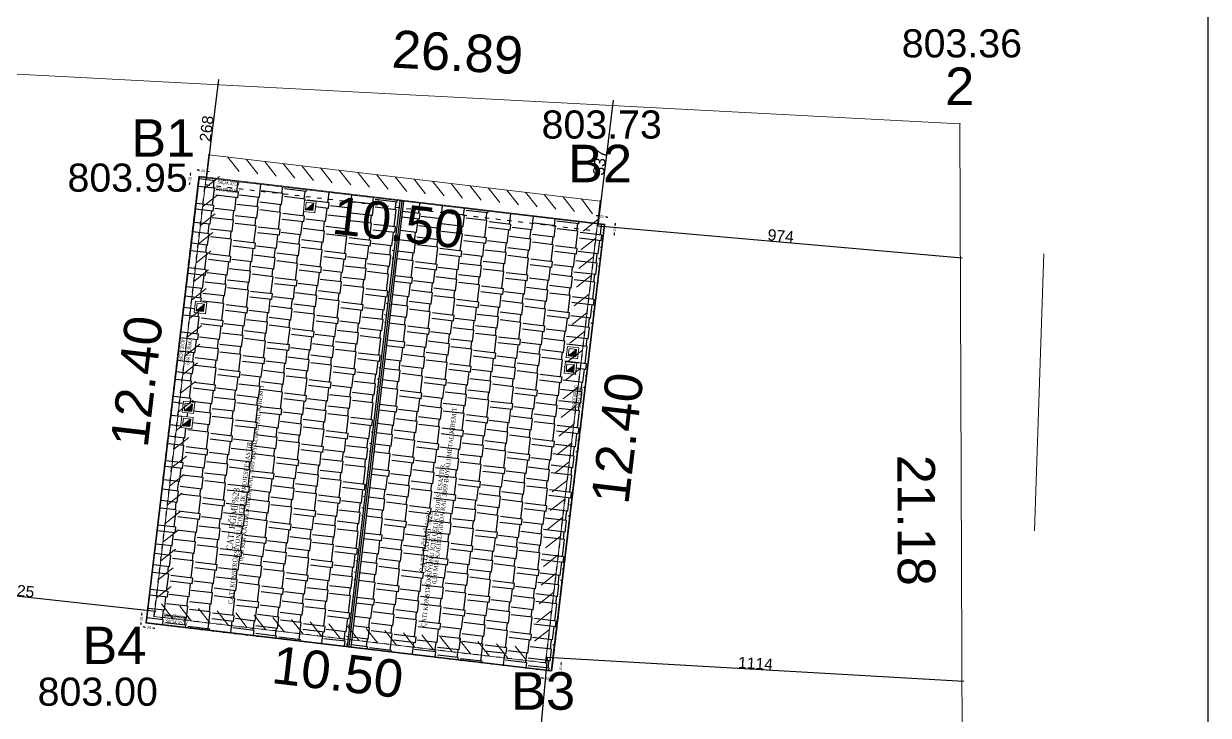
# Model space of a CAD drawing. Header units: centimetres. Extents: x -373760 to 14750, y -122502 to 29584.
# Drawn here: x -331345 to -315560, y -75884 to -66665 of the extents above; entities that cross this region are included whole.
import ezdxf
from ezdxf.enums import TextEntityAlignment as Align

# ---------------------------------------------------------------- set-up
doc = ezdxf.new("R2010")
doc.units = ezdxf.units.CM
doc.linetypes.add('ACAD_ISO03W100', pattern=[30, 12, -18])
for name, color, linetype, lineweight in [('AKSLAR-P', 211, 'Continuous', 9), ('DOGRAMA', 4, 'Continuous', 20), ('duvar', 10, 'Continuous', 25), ('MS_DIŞ ÖLÇÜ', 130, 'Continuous', 13), ('NADI', 7, 'Continuous', 0), ('NKOT', 1, 'Continuous', 0), ('NOKTA', 30, 'Continuous', 0), ('PARSEL', 4, 'Continuous', 0), ('ROL_CEPHE', 1, 'Continuous', 0), ('SiNiR', 3, 'Continuous', 0), ('Y YATAY', 7, 'Continuous', 20), ('Ölçü iç KGK', 124, 'Continuous', 20)]:
    doc.layers.add(name, color=color, linetype=linetype, lineweight=lineweight)
for name, color, linetype in [('CER', 4, 'Continuous'), ('duv', 50, 'Continuous'), ('MALZEME YAZI', 7, 'Continuous'), ('Tarama', 253, 'Continuous')]:
    doc.layers.add(name, color=color, linetype=linetype)
doc.layers.add('Öçü', color=7, linetype='Continuous', lineweight=18, true_color=0xd1cbad)
doc.styles.add('MAH', font='times.ttf', dxfattribs={"width": 0.6, "height": 30})
doc.styles.add('S1', font='arial.ttf', dxfattribs={"width": 0.75, "height": 11})
doc.styles.get("Standard").update_dxf_attribs({"font": 'arial.ttf'})
doc.dimstyles.new('Aydın İç Ölçü', dxfattribs={"dimtxt": 7, "dimasz": 3, "dimexe": 0.18, "dimexo": 0.0625, "dimgap": 1, "dimtad": 0, "dimdec": 0, "dimzin": 0, "dimdsep": 46, "dimtxsty": 'Standard', "dimblk": 'DOT', "dimcen": 1, "dimse1": 1, "dimse2": 1, "dimclrd": 256, "dimclrt": 6, "dimadec": 0, "dimazin": 0, "dimtfac": 1, "dimtdec": 0, "dimtix": 1, "dimtofl": 0, "dimtmove": 0, "dimatfit": 3, "dimldrblk": 'DOT', "dimfxl": 1, "dimtolj": 1, "dimtzin": 0, "dimarcsym": 0})
doc.dimstyles.new('VAZİYET2', dxfattribs={"dimtxt": 30, "dimasz": 2.5, "dimexe": 5, "dimexo": 5, "dimtad": 1, "dimdec": 0, "dimtxsty": 'Standard', "dimblk": 'ARCHTICK', "dimcen": 2.5, "dimse1": 1, "dimse2": 1, "dimadec": 0, "dimazin": 0, "dimtfac": 1, "dimtdec": 0, "dimtix": 1, "dimtmove": 0, "dimatfit": 3, "dimfxl": 5, "dimfxlon": 1, "dimarcsym": 0})

# ---------------------------------------------------------------- blocks, each defined once
blk = doc.blocks.new('FDGFDGFDGF')
at = {"layer": 'DOGRAMA'}
blk.add_hatch(color=256, dxfattribs=at).paths.add_polyline_path([(-13051.7, -9217.1), (-13031.7, -9217.1), (-13031.7, -9197.1)])
blk.add_line((-13051.7, -9217.1), (-13031.7, -9197.1), dxfattribs=at)
for points in [[(-13026.1, -9222.1), (-13026.1, -9192.1), (-13056.7, -9192.1), (-13056.7, -9222.1)], [(-13031.7, -9217.1), (-13031.7, -9197.1), (-13051.7, -9197.1), (-13051.7, -9217.1)]]:
    blk.add_lwpolyline(points, close=True, dxfattribs=at)
blk = doc.blocks.new('_Dot')
at = {"color": 0, "linetype": 'ByBlock', "lineweight": -2}
blk.add_line((-0.5, 0), (-1, 0), dxfattribs=at)
at = {"color": 0, "linetype": 'ByBlock', "const_width": 0.5}
blk.add_lwpolyline([(-0.25, 0, 1), (0.25, 0, 1)], format="xyb", close=True, dxfattribs=at)
blk = doc.blocks.new('*D801')
at = {"layer": 'Defpoints', "color": 0, "ltscale": 0.45, "transparency": 16777216}
for p in [(-380.7, 986.1), (-358.6, 983.5), (-356.3, 1003.4)]:
    blk.add_point(p, dxfattribs=at)
at = {"layer": 'Ölçü iç KGK', "lineweight": -2, "ltscale": 0.45, "transparency": 16777216}
for p, q in [((-378, 1009), (-377.7, 1012)), ((-381.1, 983.2), (-381.5, 980.2))]:
    blk.add_line(p, q, dxfattribs=at)
at = {"layer": 'Ölçü iç KGK', "lineweight": -2, "ltscale": 0.45, "transparency": 16777216, "xscale": 3, "yscale": 3, "zscale": 3}
for p, rotation in [((-380.7, 986.1), 83.25056049408867), ((-378.4, 1006), 263.2505604940887)]:
    blk.add_blockref('_Dot', p, dxfattribs=dict(at, rotation=rotation))
at = {"layer": 'Ölçü iç KGK', "color": 6, "lineweight": -2, "ltscale": 0.45, "transparency": 16777216, "insert": (-379.6, 996.1), "char_height": 7, "attachment_point": 5, "rotation": 83.2506}
blk.add_mtext('\\A1;20', dxfattribs=at)
blk = doc.blocks.new('*D802')
at = {"layer": 'Defpoints', "color": 0, "ltscale": 0.45, "transparency": 16777216}
for p in [(-334.6, 1016.7), (-356.3, 1003.4), (-336.4, 1001)]:
    blk.add_point(p, dxfattribs=at)
at = {"layer": 'Ölçü iç KGK', "lineweight": -2, "ltscale": 0.45, "transparency": 16777216}
for p, q in [((-357.4, 1019.4), (-360.4, 1019.8)), ((-331.6, 1016.4), (-328.6, 1016))]:
    blk.add_line(p, q, dxfattribs=at)
at = {"layer": 'Ölçü iç KGK', "lineweight": -2, "ltscale": 0.45, "transparency": 16777216, "xscale": 3, "yscale": 3, "zscale": 3}
for p, rotation in [((-354.4, 1019.1), 353.2505604942653), ((-334.6, 1016.7), 173.2505604942654)]:
    blk.add_blockref('_Dot', p, dxfattribs=dict(at, rotation=rotation))
at = {"layer": 'Ölçü iç KGK', "color": 6, "lineweight": -2, "ltscale": 0.45, "transparency": 16777216, "insert": (-344.5, 1017.9), "char_height": 7, "attachment_point": 5, "rotation": 353.2506}
blk.add_mtext('\\A1;20', dxfattribs=at)
blk = doc.blocks.new('*D803')
at = {"layer": 'Defpoints', "color": 0, "ltscale": 0.45, "transparency": 16777216}
for p in [(-497.3, -188.3), (-478.7, -201.2), (-477.5, -190.7)]:
    blk.add_point(p, dxfattribs=at)
at = {"layer": 'Ölçü iç KGK', "lineweight": -2, "ltscale": 0.45, "transparency": 16777216}
for p, q in [((-501.6, -198.5), (-504.5, -198.1)), ((-475.7, -201.5), (-472.8, -201.9))]:
    blk.add_line(p, q, dxfattribs=at)
at = {"layer": 'Ölçü iç KGK', "lineweight": -2, "ltscale": 0.45, "transparency": 16777216, "xscale": 3, "yscale": 3, "zscale": 3}
for p, rotation in [((-498.6, -198.8), 353.2505604942653), ((-478.7, -201.2), 173.2505604942654)]:
    blk.add_blockref('_Dot', p, dxfattribs=dict(at, rotation=rotation))
at = {"layer": 'Ölçü iç KGK', "color": 6, "lineweight": -2, "ltscale": 0.45, "transparency": 16777216, "insert": (-488.6, -200), "char_height": 7, "attachment_point": 5, "rotation": 353.2506}
blk.add_mtext('\\A1;20', dxfattribs=at)
blk = doc.blocks.new('*D804')
at = {"layer": 'Defpoints', "color": 0, "ltscale": 0.45, "transparency": 16777216}
for p in [(-508, -166.9), (-497.3, -188.3), (-492.5, -168.7)]:
    blk.add_point(p, dxfattribs=at)
at = {"layer": 'Ölçü iç KGK', "lineweight": -2, "ltscale": 0.45, "transparency": 16777216}
for p, q in [((-507.6, -163.9), (-507.3, -160.9)), ((-510.7, -189.7), (-511, -192.7))]:
    blk.add_line(p, q, dxfattribs=at)
at = {"layer": 'Ölçü iç KGK', "lineweight": -2, "ltscale": 0.45, "transparency": 16777216, "xscale": 3, "yscale": 3, "zscale": 3}
for p, rotation in [((-510.3, -186.8), 83.25056049408865), ((-508, -166.9), 263.2505604940887)]:
    blk.add_blockref('_Dot', p, dxfattribs=dict(at, rotation=rotation))
at = {"layer": 'Ölçü iç KGK', "color": 6, "lineweight": -2, "ltscale": 0.45, "transparency": 16777216, "insert": (-509.2, -176.8), "char_height": 7, "attachment_point": 5, "rotation": 83.2506}
blk.add_mtext('\\A1;20', dxfattribs=at)
blk = doc.blocks.new('*D805')
at = {"layer": 'Defpoints', "color": 0, "ltscale": 0.45, "transparency": 16777216}
for p in [(565.2, -314), (582.5, -337.3), (585, -316.4)]:
    blk.add_point(p, dxfattribs=at)
at = {"layer": 'Ölçü iç KGK', "lineweight": -2, "ltscale": 0.45, "transparency": 16777216}
for p, q in [((559.7, -334.6), (556.8, -334.3)), ((585.5, -337.7), (588.5, -338))]:
    blk.add_line(p, q, dxfattribs=at)
at = {"layer": 'Ölçü iç KGK', "lineweight": -2, "ltscale": 0.45, "transparency": 16777216, "xscale": 3, "yscale": 3, "zscale": 3}
for p, rotation in [((562.7, -335), 353.2505604942653), ((582.5, -337.3), 173.2505604942654)]:
    blk.add_blockref('_Dot', p, dxfattribs=dict(at, rotation=rotation))
at = {"layer": 'Ölçü iç KGK', "color": 6, "lineweight": -2, "ltscale": 0.45, "transparency": 16777216, "insert": (572.6, -336.2), "char_height": 7, "attachment_point": 5, "rotation": 353.2506}
blk.add_mtext('\\A1;20', dxfattribs=at)
blk = doc.blocks.new('*D806')
at = {"layer": 'Defpoints', "color": 0, "ltscale": 0.45, "transparency": 16777216}
for p in [(587.4, -296.5), (609.6, -299.2), (585, -316.4)]:
    blk.add_point(p, dxfattribs=at)
at = {"layer": 'Ölçü iç KGK', "lineweight": -2, "ltscale": 0.45, "transparency": 16777216}
for p, q in [((609.9, -296.2), (610.3, -293.2)), ((606.9, -322), (606.5, -325))]:
    blk.add_line(p, q, dxfattribs=at)
at = {"layer": 'Ölçü iç KGK', "lineweight": -2, "ltscale": 0.45, "transparency": 16777216, "xscale": 3, "yscale": 3, "zscale": 3}
for p, rotation in [((609.6, -299.2), 263.2505604940887), ((607.2, -319), 83.25056049408865)]:
    blk.add_blockref('_Dot', p, dxfattribs=dict(at, rotation=rotation))
at = {"layer": 'Ölçü iç KGK', "color": 6, "lineweight": -2, "ltscale": 0.45, "transparency": 16777216, "insert": (608.4, -309.1), "char_height": 7, "attachment_point": 5, "rotation": 83.2506}
blk.add_mtext('\\A1;20', dxfattribs=at)
blk = doc.blocks.new('*D807')
at = {"layer": 'Defpoints', "color": 0, "ltscale": 0.45, "transparency": 16777216}
for p in [(723.7, 855.4), (726, 875.3), (753.6, 872)]:
    blk.add_point(p, dxfattribs=at)
at = {"layer": 'Ölçü iç KGK', "lineweight": -2, "ltscale": 0.45, "transparency": 16777216}
for p, q in [((754, 875), (754.4, 878)), ((750.9, 849.2), (750.6, 846.2))]:
    blk.add_line(p, q, dxfattribs=at)
at = {"layer": 'Ölçü iç KGK', "lineweight": -2, "ltscale": 0.45, "transparency": 16777216, "xscale": 3, "yscale": 3, "zscale": 3}
for p, rotation in [((751.3, 852.2), 83.25056049408865), ((753.6, 872), 263.2505604940887)]:
    blk.add_blockref('_Dot', p, dxfattribs=dict(at, rotation=rotation))
at = {"layer": 'Ölçü iç KGK', "color": 6, "lineweight": -2, "ltscale": 0.45, "transparency": 16777216, "insert": (752.5, 862.1), "char_height": 7, "attachment_point": 5, "rotation": 83.2506}
blk.add_mtext('\\A1;20', dxfattribs=at)
blk = doc.blocks.new('*D808')
at = {"layer": 'Defpoints', "color": 0, "ltscale": 0.45, "transparency": 16777216}
for p in [(708.6, 897.3), (706.2, 877.6), (726, 875)]:
    blk.add_point(p, dxfattribs=at)
at = {"layer": 'Ölçü iç KGK', "lineweight": -2, "ltscale": 0.45, "transparency": 16777216}
for p, q in [((705.6, 897.7), (702.6, 898)), ((731.3, 894.6), (734.3, 894.3))]:
    blk.add_line(p, q, dxfattribs=at)
at = {"layer": 'Ölçü iç KGK', "lineweight": -2, "ltscale": 0.45, "transparency": 16777216, "xscale": 3, "yscale": 3, "zscale": 3}
for p, rotation in [((708.6, 897.3), 353.2505604942653), ((728.3, 895), 173.2505604942654)]:
    blk.add_blockref('_Dot', p, dxfattribs=dict(at, rotation=rotation))
at = {"layer": 'Ölçü iç KGK', "color": 6, "lineweight": -2, "ltscale": 0.45, "transparency": 16777216, "insert": (718.4, 896.2), "char_height": 7, "attachment_point": 5, "rotation": 353.2506}
blk.add_mtext('\\A1;20', dxfattribs=at)
blk = doc.blocks.new('_ArchTick')
at = {"color": 0, "linetype": 'ByBlock', "const_width": 0.15}
blk.add_lwpolyline([(-0.5, -0.5), (0.5, 0.5)], dxfattribs=at)
blk = doc.blocks.new('*D809')
at = {"layer": 'Defpoints', "color": 0, "ltscale": 0.45, "transparency": 16777216}
for p in [(-303, 1261.2, 80727.4), (-303, 1261.2), (-335.8, 995.1)]:
    blk.add_point(p, dxfattribs=at)
at = {"layer": 'Öçü', "color": 0, "lineweight": -2, "ltscale": 0.45, "transparency": 16777216}
blk.add_line((-335.8, 995.1), (-303, 1261.2), dxfattribs=at)
at = {"layer": 'Öçü', "color": 0, "lineweight": -2, "ltscale": 0.45, "transparency": 16777216, "xscale": 2.5, "yscale": 2.5, "zscale": 2.5}
for p, rotation in [((-303, 1261.2), 82.96761877409124), ((-335.8, 995.1), 262.9676187740912)]:
    blk.add_blockref('_ArchTick', p, dxfattribs=dict(at, rotation=rotation))
at = {"layer": 'Öçü', "color": 0, "ltscale": 0.45, "transparency": 16777216, "insert": (-335.2, 1130.1), "char_height": 30, "attachment_point": 5, "rotation": 82.9676}
blk.add_mtext('268', dxfattribs=at)
blk = doc.blocks.new('*D810')
at = {"layer": 'Defpoints', "color": 0, "ltscale": 0.45, "transparency": 16777216}
for p in [(748.9, 1205.8, 80519.4), (748.9, 1205.8), (708.5, 871.5)]:
    blk.add_point(p, dxfattribs=at)
at = {"layer": 'Öçü', "color": 0, "lineweight": -2, "ltscale": 0.45, "transparency": 16777216}
blk.add_line((708.5, 871.5), (748.9, 1205.8), dxfattribs=at)
at = {"layer": 'Öçü', "color": 0, "lineweight": -2, "ltscale": 0.45, "transparency": 16777216, "xscale": 2.5, "yscale": 2.5, "zscale": 2.5}
for p, rotation in [((748.9, 1205.8), 83.10826956799417), ((708.5, 871.5), 263.1082695679942)]:
    blk.add_blockref('_ArchTick', p, dxfattribs=dict(at, rotation=rotation))
at = {"layer": 'Öçü', "color": 0, "ltscale": 0.45, "transparency": 16777216, "insert": (712.8, 1040.6), "char_height": 30, "attachment_point": 5, "rotation": 83.1083}
blk.add_mtext('337', dxfattribs=at)
blk = doc.blocks.new('*D811')
at = {"layer": 'Defpoints', "color": 0, "ltscale": 0.45, "transparency": 16777216}
for p in [(708.5, 871.5), (1678.5, 785.4, 80305.7), (1678.5, 785.4)]:
    blk.add_point(p, dxfattribs=at)
at = {"layer": 'Öçü', "color": 0, "lineweight": -2, "ltscale": 0.45, "transparency": 16777216}
blk.add_line((708.5, 871.5), (1678.5, 785.4), dxfattribs=at)
at = {"layer": 'Öçü', "color": 0, "lineweight": -2, "ltscale": 0.45, "transparency": 16777216, "xscale": 2.5, "yscale": 2.5, "zscale": 2.5}
for p, rotation in [((708.5, 871.5), 174.9273845040191), ((1678.5, 785.4), 354.9273845040191)]:
    blk.add_blockref('_ArchTick', p, dxfattribs=dict(at, rotation=rotation))
at = {"layer": 'Öçü', "color": 0, "ltscale": 0.45, "transparency": 16777216, "insert": (1194.9, 844.3), "char_height": 30, "attachment_point": 5, "rotation": 354.9274}
blk.add_mtext('974', dxfattribs=at)
blk = doc.blocks.new('*D813')
at = {"layer": 'Defpoints', "color": 0, "ltscale": 0.45, "transparency": 16777216}
for p in [(-1191.4, -78.4, 80862.6), (-1191.4, -78.4), (-470.5, -157.1)]:
    blk.add_point(p, dxfattribs=at)
at = {"layer": 'Öçü', "color": 0, "lineweight": -2, "ltscale": 0.45, "transparency": 16777216}
blk.add_line((-470.5, -157.1), (-1191.4, -78.4), dxfattribs=at)
at = {"layer": 'Öçü', "color": 0, "lineweight": -2, "ltscale": 0.45, "transparency": 16777216, "xscale": 2.5, "yscale": 2.5, "zscale": 2.5}
for p, rotation in [((-1191.4, -78.4), 173.768852907048), ((-470.5, -157.1), 353.7688529070479)]:
    blk.add_blockref('_ArchTick', p, dxfattribs=dict(at, rotation=rotation))
at = {"layer": 'Öçü', "color": 0, "ltscale": 0.45, "transparency": 16777216, "insert": (-829.2, -101.9), "char_height": 30, "attachment_point": 5, "rotation": 353.7689}
blk.add_mtext('725', dxfattribs=at)
blk = doc.blocks.new('*D815')
at = {"layer": 'Defpoints', "color": 0, "ltscale": 0.45, "transparency": 16777216}
for p in [(572.1, -280.5), (524.5, -799.3, 80401.5), (524.5, -799.3)]:
    blk.add_point(p, dxfattribs=at)
at = {"layer": 'Öçü', "color": 0, "lineweight": -2, "ltscale": 0.45, "transparency": 16777216}
blk.add_line((572.1, -280.5), (524.5, -799.3), dxfattribs=at)
at = {"layer": 'Öçü', "color": 0, "lineweight": -2, "ltscale": 0.45, "transparency": 16777216, "xscale": 2.5, "yscale": 2.5, "zscale": 2.5}
for p, rotation in [((572.1, -280.5), 84.75595271432225), ((524.5, -799.3), 264.7559527143222)]:
    blk.add_blockref('_ArchTick', p, dxfattribs=dict(at, rotation=rotation))
at = {"layer": 'Öçü', "color": 0, "ltscale": 0.45, "transparency": 16777216, "insert": (532.4, -538.4), "char_height": 30, "attachment_point": 5, "rotation": 84.756}
blk.add_mtext('521', dxfattribs=at)
blk = doc.blocks.new('*D816')
at = {"layer": 'Defpoints', "color": 0, "ltscale": 0.45, "transparency": 16777216}
for p in [(571, -279.1), (1682.7, -343, 80214.3), (1682.7, -343)]:
    blk.add_point(p, dxfattribs=at)
at = {"layer": 'Öçü', "color": 0, "lineweight": -2, "ltscale": 0.45, "transparency": 16777216}
blk.add_line((571, -279.1), (1682.7, -343), dxfattribs=at)
at = {"layer": 'Öçü', "color": 0, "lineweight": -2, "ltscale": 0.45, "transparency": 16777216, "xscale": 2.5, "yscale": 2.5, "zscale": 2.5}
for p, rotation in [((571, -279.1), 176.7101707082068), ((1682.7, -343), 356.7101707082068)]:
    blk.add_blockref('_ArchTick', p, dxfattribs=dict(at, rotation=rotation))
at = {"layer": 'Öçü', "color": 0, "ltscale": 0.45, "transparency": 16777216, "insert": (1127.7, -295.4), "char_height": 30, "attachment_point": 5, "rotation": 356.7102}
blk.add_mtext('1114', dxfattribs=at)
blk = doc.blocks.new('TYUTYUTYUTYU')
at = {"layer": 'Tarama'}
h = blk.add_hatch(dxfattribs=at)
h.set_pattern_fill('AR-RSHKE', color=252, scale=0.2, angle=83.2506)
h.set_pattern_definition([(83.25056, (11463.686, 8546.216), (-45.31299, 135.80672), [30.48, -25.4, 35.56, -15.24, 45.72, -20.32]), (83.25056, (11464.746, 8576.78), (-45.31299, 135.80672), [25.4, -96.52, 20.32, -30.48]), (83.25056, (11478.216, 8636.574), (-45.31299, 135.80672), [15.24, -157.48]), (173.25056, (11463.686, 8546.216), (-65.61237, -35.71626), [58.42, -185.42]), (173.25056, (11467.27, 8576.484), (-65.61237, -35.71626), [57.15, -186.69]), (173.25056, (11470.254, 8601.71), (-65.61237, -35.71626), [53.34, -190.5]), (173.25056, (11478.216, 8636.574), (-65.61237, -35.71626), [58.42, -185.42]), (173.25056, (11480.008, 8651.71), (-65.61237, -35.71626), [58.42, -185.42]), (173.25056, (11481.597, 8697.56), (-65.61237, -35.71626), [55.88, -187.96])])
h.paths.add_polyline_path([(162, 788.5), (-372.2, 851.7), (-495.1, -186.6), (39.1, -249.8)])
h.paths.add_polyline_path([(-334.6, 666.5), (-338.2, 636.7), (-368.5, 640.3), (-365, 670.1)], flags=16)
h.paths.add_polyline_path([(-340.7, 662.2), (-343.1, 642.4), (-363, 644.7), (-360.6, 664.6)], flags=0)
h.paths.add_polyline_path([(-366.6, 400.1), (-370.1, 370.3), (-400.4, 373.9), (-396.9, 403.7)], flags=16)
h.paths.add_polyline_path([(-372.7, 395.8), (-375, 375.9), (-394.9, 378.3), (-392.5, 398.1)], flags=0)
h.paths.add_polyline_path([(-371.3, 360.1), (-374.8, 330.3), (-405.1, 333.9), (-401.6, 363.6)], flags=16)
h.paths.add_polyline_path([(-377.4, 355.7), (-379.7, 335.9), (-399.6, 338.2), (-397.2, 358.1)], flags=0)
h.paths.add_polyline_path([(179.7, 937.9), (-354.5, 1001.2), (-372.2, 851.7), (162, 788.5)])
h.paths.add_polyline_path([(-47.1, 906.1), (-77.4, 909.7), (-73.9, 939.5), (-43.6, 935.9)], flags=16)
h.paths.add_polyline_path([(-52, 911.8), (-71.9, 914.1), (-69.5, 934), (-49.7, 931.6)], flags=0)
h.paths.add_polyline_path([(642.4, 883.2), (189.6, 936.8), (171.9, 787.3), (624.7, 733.7)])
h.paths.add_polyline_path([(624.7, 733.7), (171.9, 787.3), (49, -250.9), (501.8, -304.5)])
h.paths.add_polyline_path([(723.8, 873.5), (642.4, 883.2), (624.7, 733.7), (706.1, 724.1)])
h.paths.add_polyline_path([(706.1, 724.1), (624.7, 733.7), (501.8, -304.5), (583.2, -314.2)])
h.paths.add_polyline_path([(656.9, 546.1), (653.4, 516.4), (623, 519.9), (626.5, 549.7)], flags=16)
h.paths.add_polyline_path([(650.8, 541.8), (648.4, 522), (628.6, 524.3), (630.9, 544.2)], flags=0)
h.paths.add_polyline_path([(651.2, 504.6), (647.6, 474.8), (617.3, 478.4), (620.8, 508.2)], flags=16)
h.paths.add_polyline_path([(645.1, 500.3), (642.7, 480.4), (622.9, 482.8), (625.2, 502.6)], flags=0)
h.paths.add_polyline_path([(-231.8, -28.3), (-186, 359), (-212, 362), (-257.8, -25.2)], flags=24)
h.paths.add_polyline_path([(-254.5, -100.8), (-211.9, 259.4), (-237.9, 262.5), (-280.5, -97.7)], flags=24)
h.paths.add_polyline_path([(-256.4, -2.6), (-237, 161.1), (-275.1, 165.7), (-294.4, 1.9)], flags=24)
h.paths.add_polyline_path([(-393.6, 511.8), (-387.4, 564.1), (-406.9, 566.4), (-413, 514.1)], flags=9)
h.paths.add_polyline_path([(-377.9, 503.9), (-370.8, 563.5), (-389.2, 565.7), (-396.2, 506)], flags=24)
h.paths.add_polyline_path([(-442.7, -194), (-390.4, -200.1), (-388.1, -180.7), (-440.4, -174.5)], flags=9)
h.paths.add_polyline_path([(-446.6, -175.7), (-386.9, -182.8), (-384.8, -164.4), (-444.4, -157.4)], flags=24)
h.paths.add_polyline_path([(-304.1, 977.5), (-251.7, 971.3), (-249.4, 990.7), (-301.8, 996.9)], flags=9)
h.paths.add_polyline_path([(-312, 961.7), (-252.3, 954.7), (-250.2, 973), (-309.8, 980.1)], flags=24)
h.paths.add_polyline_path([(283, -89.2), (328.8, 298), (302.8, 301.1), (257, -86.1)], flags=24)
h.paths.add_polyline_path([(260.3, -161.7), (302.9, 198.5), (276.9, 201.6), (234.3, -158.6)], flags=24)
h.paths.add_polyline_path([(258.4, -63.5), (277.8, 100.2), (239.7, 104.7), (220.4, -59)], flags=24)
h.paths.add_polyline_path([(668.2, 386.1), (674.4, 438.5), (655, 440.8), (648.8, 388.4)], flags=9)
h.paths.add_polyline_path([(650, 382.2), (657, 441.9), (638.7, 444.1), (631.6, 384.4)], flags=24)
at = {"lineweight": 0}
blk.add_polyline3d([(-329.4, 1060.6, 0), (713.3, 937.2, 0), (567.6, -294.2, 0), (-475.1, -170.8, 0), (-329.4, 1060.6, 0)], close=True, dxfattribs=at)
for p in [(-329.4, 1060.6, 80395), (713.3, 937.2, 80373), (-475.1, -170.8, 80300), (567.6, -294.2, 80247)]:
    blk.add_point(p, dxfattribs=at)
at = {"layer": 'AKSLAR-P', "color": 30, "linetype": 'ACAD_ISO03W100', "true_color": 0xf26722}
blk.add_lwpolyline([(-356.3, 1003.4), (726, 875.3), (585, -316.4), (-497.3, -188.3)], close=True, dxfattribs=at)
at = {"layer": 'duv'}
for p, q in [((179.7, 937.9), (39.1, -249.8)), ((184.6, 937.4), (44.1, -250.4)), ((184.6, 937.4), (44.1, -250.4)), ((189.6, 936.8), (49, -250.9))]:
    blk.add_line(p, q, dxfattribs=at)
at = {"layer": 'duv', "linetype": 'ACAD_ISO03W100'}
blk.add_lwpolyline([(-338.8, 981.2), (703.8, 857.8), (567.5, -294.2), (-475.1, -170.8)], close=True, dxfattribs=at)
at = {"layer": 'MS_DIŞ ÖLÇÜ'}
for points in [[(-356.3, 1003.4), (726, 875.3), (585, -316.4), (-497.3, -188.3)], [(-356.3, 1003.4), (726, 875.3), (585, -316.4), (-497.3, -188.3)], [(-354.5, 1001.2), (723.8, 873.5), (583.2, -314.2), (-495.1, -186.6)]]:
    blk.add_lwpolyline(points, close=True, dxfattribs=at)
at = {"layer": 'NOKTA', "lineweight": 0}
blk.add_point((1672.5, 1143.3, 80335.8), dxfattribs=at)
at = {"layer": 'PARSEL', "lineweight": 0}
blk.add_line((1871.1, 58), (1895.9, 796), dxfattribs=at)
at = {"layer": 'SiNiR', "lineweight": 0}
for p, q in [((-1013.3, 1284.6, 80867), (1672.5, 1143.3, 80335.8)), ((1672.5, 1143.3, 80335.8), (1680.3, -975.1, 80164.3))]:
    blk.add_line(p, q, dxfattribs=at)
at = {"layer": 'Tarama', "lineweight": 0}
for p, q in [((-279.7, 1054.7), (-248.8, 1015.5)), ((-279.7, 1054.7), (-248.8, 1015.5)), ((-230.1, 1048.9), (-199.1, 1009.6)), ((-180.4, 1043), (-149.5, 1003.7)), ((-130.8, 1037.1), (-99.8, 997.8)), ((-81.1, 1031.2), (-50.2, 992)), ((-31.5, 1025.4), (-0.5, 986.1)), ((18.2, 1019.5), (49.1, 980.2)), ((67.8, 1013.6), (98.8, 974.3)), ((-340, 971.2), (-300.7, 1002.2)), ((117.5, 1007.7), (148.5, 968.5)), ((167.2, 1001.9), (198.1, 962.6)), ((216.8, 996), (247.8, 956.7)), ((266.5, 990.1), (297.4, 950.8)), ((316.1, 984.2), (347.1, 945)), ((-345.8, 921.6), (-306.6, 952.5)), ((365.8, 978.3), (396.7, 939.1)), ((415.4, 972.5), (446.4, 933.2)), ((465.1, 966.6), (496, 927.3)), ((514.7, 960.7), (545.7, 921.5)), ((564.4, 954.8), (595.3, 915.6)), ((614, 949), (645, 909.7)), ((663.7, 943.1), (693.5, 903)), ((713.3, 937.2), (713.3, 937.2)), ((713.3, 937.2), (713.3, 937.2)), ((-351.7, 871.9), (-312.4, 902.9)), ((707.5, 887.6), (668.2, 856.6)), ((707.5, 887.6), (668.2, 856.6)), ((-357.6, 822.3), (-318.3, 853.2)), ((701.6, 837.9), (662.3, 806.9)), ((-363.5, 772.6), (-324.2, 803.6)), ((695.7, 788.3), (656.4, 757.3)), ((-369.3, 723), (-330.1, 753.9)), ((689.8, 738.6), (650.6, 707.6)), ((-375.2, 673.3), (-336, 704.3)), ((684, 688.9), (644.7, 658)), ((-381.1, 623.7), (-341.8, 654.6)), ((678.1, 639.3), (638.8, 608.3)), ((-387, 574), (-347.7, 605)), ((672.2, 589.6), (632.9, 558.7)), ((-392.8, 524.4), (-353.6, 555.3)), ((666.3, 540), (627.1, 509)), ((-398.7, 474.7), (-359.5, 505.7)), ((660.5, 490.3), (621.2, 459.4)), ((-404.6, 425), (-365.3, 456)), ((654.6, 440.7), (615.3, 409.7)), ((-410.5, 375.4), (-371.2, 406.4)), ((648.7, 391), (609.4, 360.1)), ((-416.4, 325.7), (-377.1, 356.7)), ((642.8, 341.4), (603.6, 310.4)), ((-422.2, 276.1), (-383, 307)), ((636.9, 291.7), (597.7, 260.8)), ((-428.1, 226.4), (-388.8, 257.4)), ((631.1, 242.1), (591.8, 211.1)), ((-434, 176.8), (-394.7, 207.7)), ((625.2, 192.4), (585.9, 161.5)), ((-439.9, 127.1), (-400.6, 158.1)), ((619.3, 142.8), (580.1, 111.8)), ((-445.7, 77.5), (-406.5, 108.4)), ((613.4, 93.1), (574.2, 62.1)), ((-451.6, 27.8), (-412.3, 58.8)), ((607.6, 43.4), (568.3, 12.5)), ((-457.5, -21.8), (-418.2, 9.1)), ((601.7, -6.2), (562.4, -37.2)), ((-463.4, -71.5), (-424.1, -40.5)), ((595.8, -55.9), (556.5, -86.8)), ((-469.2, -121.1), (-430, -90.2)), ((-469.2, -121.1), (-430, -90.2)), ((589.9, -105.5), (550.7, -136.5)), ((-425.5, -176.7), (-455.3, -136.6)), ((-375.8, -182.5), (-406.8, -143.3)), ((-326.2, -188.4), (-357.1, -149.2)), ((-276.5, -194.3), (-307.5, -155)), ((584.1, -155.2), (544.8, -186.1)), ((-226.8, -200.2), (-257.8, -160.9)), ((-177.2, -206.1), (-208.1, -166.8)), ((-127.5, -211.9), (-158.5, -172.7)), ((-77.9, -217.8), (-108.8, -178.5)), ((-28.2, -223.7), (-59.2, -184.4)), ((21.4, -229.6), (-9.5, -190.3)), ((71.1, -235.4), (40.1, -196.2)), ((120.7, -241.3), (89.8, -202)), ((170.4, -247.2), (139.4, -207.9)), ((220, -253.1), (189.1, -213.8)), ((269.7, -258.9), (238.7, -219.7)), ((578.2, -204.8), (538.9, -235.8)), ((319.3, -264.8), (288.4, -225.5)), ((369, -270.7), (338, -231.4)), ((418.6, -276.6), (387.7, -237.3)), ((468.3, -282.4), (437.3, -243.2)), ((518, -288.3), (487, -249.1)), ((518, -288.3), (487, -249.1))]:
    blk.add_line(p, q, dxfattribs=at)
at = {"layer": 'Ölçü iç KGK', "lineweight": -2, "rotation": 353.2505604942679}
for p in [(13972.6, 8533.4), (13681.5, 8264), (14673.1, 8143.6), (14667.3, 8102.1), (13649.6, 7997.6), (13644.9, 7957.5)]:
    blk.add_blockref('FDGFDGFDGF', p, dxfattribs=at)
at = {"layer": 'MALZEME YAZI', "style": 'MAH', "width": 0.8}
for s, height, p in [('0,50 MM KALINLIĞINDA RAL 3009 BOYALI METAL KİREMİT', 11.55, (-238.4, -23.1)), ('0,50 MM KALINLIĞINDA RAL 3009 BOYALI METAL KİREMİT', 11.55, (276.4, -84)), ('ÇATI EĞİMİ %%%23', 16.5, (-266.6, 5.1)), ('ÇATI EĞİMİ %%%23', 16.5, (248.2, -55.9))]:
    blk.add_text(s, height=height, rotation=83.2506, dxfattribs=at).set_placement(p)
for p in [(-240.7, 80.2), (274, 19.3)]:
    blk.add_text('ÇATI KONSTRÜKSIYONU İÇIN ÇELIK PROJESI ESASTIR.', height=11.55, rotation=83.2506, dxfattribs=at).set_placement(p, align=Align.CENTER)
at = {"layer": 'NADI', "lineweight": 0}
for s, p in [('2', (1632.9, 1193.3, 80335.8)), ('B1', (-536.2, 1055.4, 80395)), ('B2', (627.9, 987.2, 80373)), ('B4', (-666.5, -297.4, 80300)), ('B3', (476.1, -419, 80247))]:
    blk.add_text(s, height=100, dxfattribs=at).set_placement(p)
at = {"layer": 'NKOT', "lineweight": 0}
for s, p in [('803.36', (1517.3, 1320.1, 80335.8)), ('803.73', (557.5, 1103.7, 80373)), ('803.95', (-706, 962.1, 80395)), ('803.00', (-785.5, -408.4, 80300))]:
    blk.add_text(s, height=75, dxfattribs=at).set_placement(p)
at = {"layer": 'ROL_CEPHE', "lineweight": 0}
for s, rotation, p in [('26.89', 356.9888, (156.4, 1293.2)), ('10.50', 353.2506, (-3.9, 850.9)), ('12.40', 83.2506, (-492.6, 277.3)), ('12.40', 83.2506, (788.5, 125.7)), ('21.18', 270.212, (1505.7, 260.6)), ('10.50', 353.2506, (-165, -347.4))]:
    blk.add_text(s, height=100, rotation=rotation, dxfattribs=at).set_placement(p)
at = {"layer": 'Y YATAY', "color": 1, "style": 'S1', "width": 0.5}
for rotation, p in [(353.2506, (-277.2, 980.4)), (83.2506, (-396.6, 538.7)), (83.2506, (665.2, 413)), (353.2506, (-415.8, -191))]:
    blk.add_text('SAÇAK 20 CM', height=10, rotation=rotation, dxfattribs=at).set_placement(p, align=Align.CENTER)
at = {"layer": 'Y YATAY', "color": 6, "style": 'S1', "width": 0.5}
for rotation, p in [(353.2506, (-281.8, 961.4)), (83.2506, (-377.6, 534.1)), (83.2506, (650.3, 412.4)), (353.2506, (-416.4, -176))]:
    blk.add_text('BİNA OTURUMU', height=10, rotation=rotation, dxfattribs=at).set_placement(p, align=Align.CENTER)
at = {"layer": 'Ölçü iç KGK', "lineweight": -2, "ltscale": 0.45}
for base, p1, p2, angle, picture, middle in [((-380.7, 986.1), (-356.3, 1003.4), (-358.6, 983.5), 83.2506, '*D801', (-379.6, 996.1)), ((-334.6, 1016.7), (-356.3, 1003.4), (-336.4, 1001), 353.2506, '*D802', (-344.5, 1017.9)), ((708.6, 897.3), (726, 875), (706.2, 877.6), 353.2506, '*D808', (718.4, 896.2)), ((753.6, 872), (723.7, 855.4), (726, 875.3), 83.2506, '*D807', (752.5, 862.1)), ((-508, -166.9), (-497.3, -188.3), (-492.5, -168.7), 83.2506, '*D804', (-509.2, -176.8)), ((-478.7, -201.2), (-497.3, -188.3), (-477.5, -190.7), 353.2506, '*D803', (-488.6, -200)), ((582.5, -337.3), (565.2, -314), (585, -316.4), 353.2506, '*D805', (572.6, -336.2)), ((609.6, -299.2), (585, -316.4), (587.4, -296.5), 83.2506, '*D806', (608.4, -309.1))]:
    dim = blk.add_linear_dim(base=base, p1=p1, p2=p2, angle=angle, dimstyle='Aydın İç Ölçü', dxfattribs=at)
    dim.commit()
    dim.dimension.update_dxf_attribs({"geometry": picture, "text_midpoint": middle})
at = {"layer": 'Öçü', "ltscale": 0.45}
for p1, p2, picture, middle in [((-335.8, 995.1), (-303, 1261.2, 80727.4), '*D809', (-335.2, 1130.1)), ((708.5, 871.5), (748.9, 1205.8, 80519.4), '*D810', (712.8, 1040.6)), ((708.5, 871.5), (1678.5, 785.4, 80305.7), '*D811', (1194.9, 844.3)), ((-470.5, -157.1), (-1191.4, -78.4, 80862.6), '*D813', (-829.2, -101.9)), ((572.1, -280.5), (524.5, -799.3, 80401.5), '*D815', (532.4, -538.4)), ((571, -279.1), (1682.7, -343, 80214.3), '*D816', (1127.7, -295.4))]:
    dim = blk.add_aligned_dim(p1=p1, p2=p2, distance=0, dimstyle='VAZİYET2', dxfattribs=at)
    dim.commit()
    dim.dimension.update_dxf_attribs({"geometry": picture, "text_midpoint": middle})

msp = doc.modelspace()

# ---------------------------------------------------------------- linework, layer by layer
at = {"layer": 'CER', "color": 2}
msp.add_lwpolyline([(-342384.34, -86438.86), (-315560.17, -86438.86), (-315560.17, -56738.86), (-342384.34, -56738.86)], close=True, dxfattribs=at)

# ---------------------------------------------------------------- block references
at = {"layer": 'duvar', "xscale": 5, "yscale": 5, "zscale": 5}
msp.add_blockref('TYUTYUTYUTYU', (-327231.49, -73715.03), dxfattribs=at)

doc.saveas('drawing.dxf')
